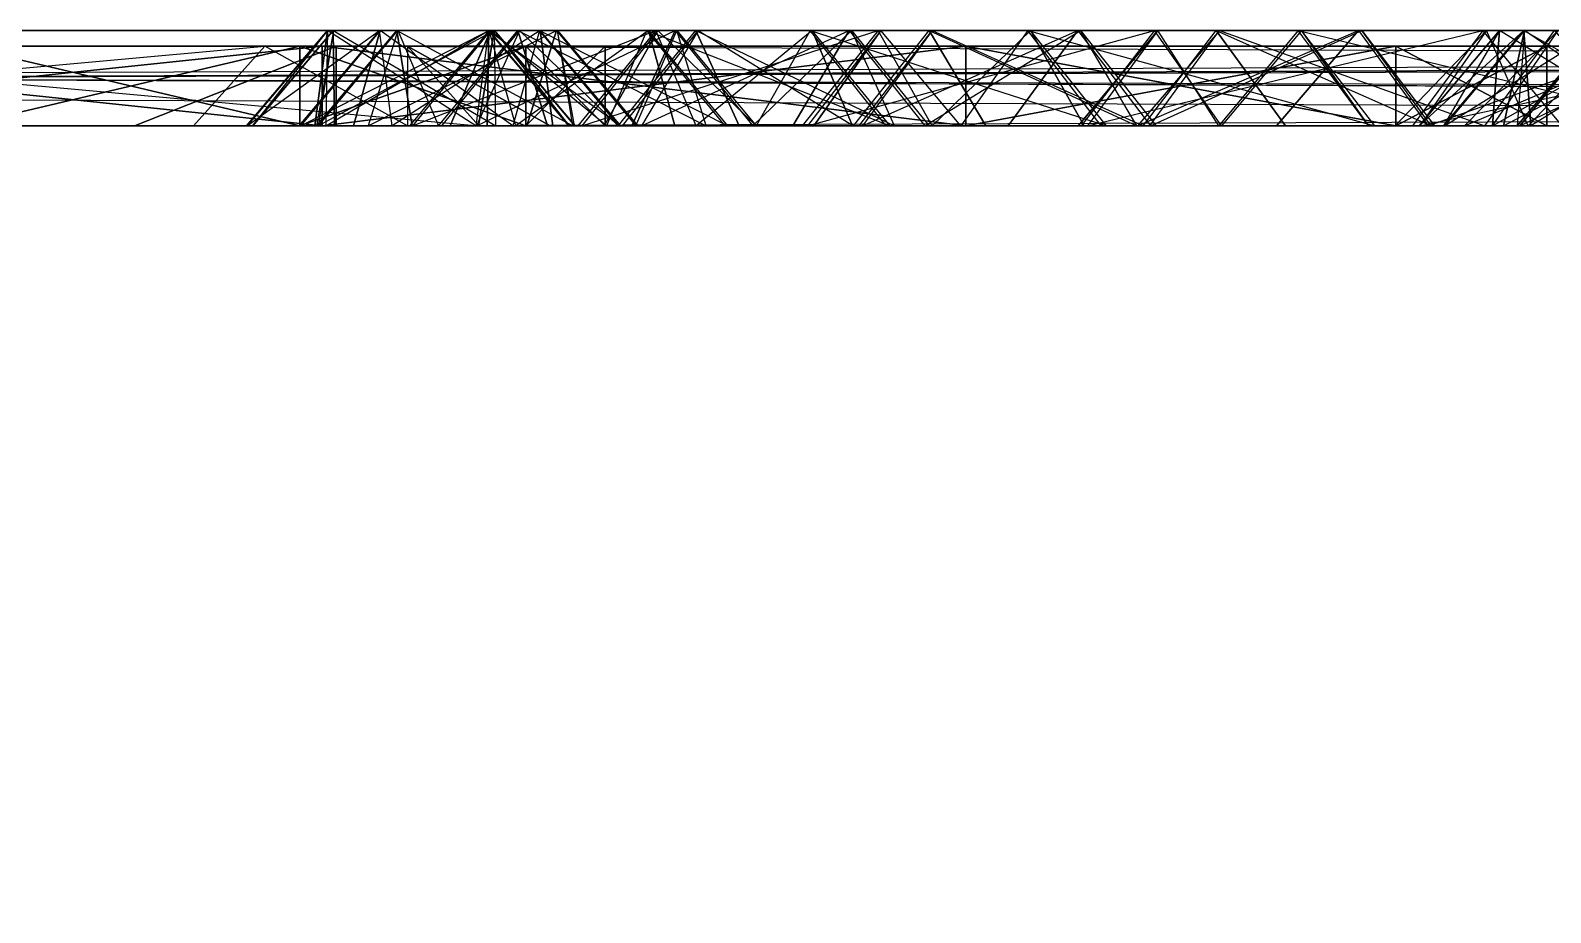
# Model space of a CAD drawing. Extents: x -14.5 to 19.3, y -2 to 15.6.
# Drawn here: x -2.965 to -2.008, y 0.005 to 0.56 of the extents above; entities that cross this region are included whole.
import ezdxf

# ---------------------------------------------------------------- set-up
doc = ezdxf.new("R2010")
doc.units = 0
doc.layers.add('UB3D', color=1, linetype='CONTINUOUS')

msp = doc.modelspace()

# ---------------------------------------------------------------- linework, layer by layer
at = {"layer": 'UB3D', "color": 2}
for points in [[(-12.573002, 0.56, 1.4732), (-12.573002, 0.5, 1.4224), (6.053666, 0.56, 1.4732)], [(-12.573002, 0.5, 1.4224), (6.053666, 0.56, 1.4732), (6.053666, 0.5, 1.4224)], [(-12.573002, 0.5, 1.6256), (-12.573002, 0.56, 1.5748), (6.053666, 0.5, 1.6256)], [(-12.573002, 0.56, 1.5748), (6.053666, 0.5, 1.6256), (6.053666, 0.56, 1.5748)], [(-12.573002, 0.56, 1.4732), (-12.573002, 0.56, 1.5748), (6.053666, 0.56, 1.4732)], [(-12.573002, 0.56, 1.5748), (6.053666, 0.56, 1.4732), (6.053666, 0.56, 1.5748)], [(-12.573002, 0.56, -13.7668), (-12.573002, 0.5, -13.8176), (6.053664, 0.56, -13.7668)], [(-12.573002, 0.5, -13.8176), (6.053664, 0.56, -13.7668), (6.053664, 0.5, -13.8176)], [(-12.573002, 0.5, -13.6144), (-12.573002, 0.56, -13.6652), (6.053664, 0.5, -13.6144)], [(-12.573002, 0.56, -13.6652), (6.053664, 0.5, -13.6144), (6.053664, 0.56, -13.6652)], [(-12.573002, 0.56, -13.7668), (-12.573002, 0.56, -13.6652), (6.053664, 0.56, -13.7668)], [(-12.573002, 0.56, -13.6652), (6.053664, 0.56, -13.7668), (6.053664, 0.56, -13.6652)], [(-10.879668, 0.56, -1.0668), (-10.879668, 0.5, -1.1176), (4.360332, 0.56, -1.0668)], [(-10.879668, 0.5, -1.1176), (4.360332, 0.56, -1.0668), (4.360332, 0.5, -1.1176)], [(-10.879668, 0.5, -0.9144), (-10.879668, 0.56, -0.9652), (4.360332, 0.5, -0.9144)], [(-10.879668, 0.56, -0.9652), (4.360332, 0.5, -0.9144), (4.360332, 0.56, -0.9652)], [(-10.879668, 0.56, -1.0668), (-10.879668, 0.56, -0.9652), (4.360332, 0.56, -1.0668)], [(-10.879668, 0.56, -0.9652), (4.360332, 0.56, -1.0668), (4.360332, 0.56, -0.9652)], [(-10.879668, 0.56, -11.2268), (-10.879668, 0.5, -11.2776), (4.360332, 0.56, -11.2268)], [(-10.879668, 0.5, -11.2776), (4.360332, 0.56, -11.2268), (4.360332, 0.5, -11.2776)], [(-10.879668, 0.5, -11.0744), (-10.879668, 0.56, -11.1252), (4.360332, 0.5, -11.0744)], [(-10.879668, 0.56, -11.1252), (4.360332, 0.5, -11.0744), (4.360332, 0.56, -11.1252)], [(-10.879668, 0.56, -11.2268), (-10.879668, 0.56, -11.1252), (4.360332, 0.56, -11.2268)], [(-10.879668, 0.56, -11.1252), (4.360332, 0.56, -11.2268), (4.360332, 0.56, -11.1252)], [(-10.456336, 0.56, -1.490133), (-10.456336, 0.5, -1.540933), (3.936998, 0.56, -1.490133)], [(-10.456336, 0.5, -1.540933), (3.936998, 0.56, -1.490133), (3.936998, 0.5, -1.540933)], [(-10.456336, 0.5, -1.337733), (-10.456336, 0.56, -1.388533), (3.936998, 0.5, -1.337733)], [(-10.456336, 0.56, -1.388533), (3.936998, 0.5, -1.337733), (3.936998, 0.56, -1.388533)], [(-10.456336, 0.56, -1.490133), (-10.456336, 0.56, -1.388533), (3.936998, 0.56, -1.490133)], [(-10.456336, 0.56, -1.388533), (3.936998, 0.56, -1.490133), (3.936998, 0.56, -1.388533)], [(-10.456336, 0.56, -10.803467), (-10.456336, 0.5, -10.854267), (3.936998, 0.56, -10.803467)], [(-10.456336, 0.5, -10.854267), (3.936998, 0.56, -10.803467), (3.936998, 0.5, -10.854267)], [(-10.456336, 0.5, -10.651067), (-10.456336, 0.56, -10.701867), (3.936998, 0.5, -10.651067)], [(-10.456336, 0.56, -10.701867), (3.936998, 0.5, -10.651067), (3.936998, 0.56, -10.701867)], [(-10.456336, 0.56, -10.803467), (-10.456336, 0.56, -10.701867), (3.936998, 0.56, -10.803467)], [(-10.456336, 0.56, -10.701867), (3.936998, 0.56, -10.803467), (3.936998, 0.56, -10.701867)], [(-2.77928, 0.5, 6.590639), (-2.829192, 0.5, 6.692677), (-2.778394, 0.56, 6.692234)], [(-2.829192, 0.5, 6.692677), (-2.778394, 0.56, 6.692234), (-2.825567, 0.5, 7.108135)], [(-2.786211, 0.5, 6.789092), (-2.77824, 0.56, 6.687806), (-2.828883, 0.5, 6.68382)], [(-2.77824, 0.56, 6.687806), (-2.828883, 0.5, 6.68382), (-2.745643, 0.56, 6.273612)], [(-2.828883, 0.5, 6.68382), (-2.745643, 0.56, 6.273612), (-2.796286, 0.5, 6.269626)], [(-2.778394, 0.56, 6.692234), (-2.825567, 0.5, 7.108135), (-2.774769, 0.56, 7.107692)], [(-2.825567, 0.5, 7.108135), (-2.774769, 0.56, 7.107692), (-2.773883, 0.5, 7.209287)], [(-2.784275, 0.5, 7.010987), (-2.825103, 0.5, 7.116987), (-2.774537, 0.56, 7.112118)], [(-2.825103, 0.5, 7.116987), (-2.774537, 0.56, 7.112118), (-2.785281, 0.5, 7.530549)], [(-2.745643, 0.56, 6.273612), (-2.796286, 0.5, 6.269626), (-2.737672, 0.5, 6.172326)], [(-2.761871, 0.5, 6.369419), (-2.745103, 0.56, 6.269213), (-2.795206, 0.5, 6.260829)], [(-2.745103, 0.56, 6.269213), (-2.795206, 0.5, 6.260829), (-2.676529, 0.56, 5.859436)], [(-2.795206, 0.5, 6.260829), (-2.676529, 0.56, 5.859436), (-2.726632, 0.5, 5.851052)], [(-2.786211, 0.5, 6.789092), (-2.684925, 0.5, 6.797062), (-2.77824, 0.56, 6.687806)], [(-2.774537, 0.56, 7.112118), (-2.785281, 0.5, 7.530549), (-2.734715, 0.56, 7.52568)], [(-2.785281, 0.5, 7.530549), (-2.734715, 0.56, 7.52568), (-2.724977, 0.5, 7.626811)], [(-2.683145, 0.5, 7.001249), (-2.784275, 0.5, 7.010987), (-2.673407, 0.56, 7.10238)], [(-2.784275, 0.5, 7.010987), (-2.673407, 0.56, 7.10238), (-2.774537, 0.56, 7.112118)], [(-2.752613, 0.5, 7.43017), (-2.784048, 0.5, 7.539325), (-2.734099, 0.56, 7.530068)], [(-2.784048, 0.5, 7.539325), (-2.734099, 0.56, 7.530068), (-2.708334, 0.5, 7.947843)], [(-2.677686, 0.5, 6.589753), (-2.77928, 0.5, 6.590639), (-2.6768, 0.56, 6.691348)], [(-2.77928, 0.5, 6.590639), (-2.6768, 0.56, 6.691348), (-2.778394, 0.56, 6.692234)], [(-2.6768, 0.56, 6.691348), (-2.778394, 0.56, 6.692234), (-2.673175, 0.56, 7.106806)], [(-2.778394, 0.56, 6.692234), (-2.673175, 0.56, 7.106806), (-2.774769, 0.56, 7.107692)], [(-2.684925, 0.5, 6.797062), (-2.77824, 0.56, 6.687806), (-2.676954, 0.56, 6.695776)], [(-2.77824, 0.56, 6.687806), (-2.676954, 0.56, 6.695776), (-2.745643, 0.56, 6.273612)], [(-2.673175, 0.56, 7.106806), (-2.774769, 0.56, 7.107692), (-2.672289, 0.5, 7.208401)], [(-2.774769, 0.56, 7.107692), (-2.672289, 0.5, 7.208401), (-2.773883, 0.5, 7.209287)], [(-2.673407, 0.56, 7.10238), (-2.774537, 0.56, 7.112118), (-2.633585, 0.56, 7.515942)], [(-2.774537, 0.56, 7.112118), (-2.633585, 0.56, 7.515942), (-2.734715, 0.56, 7.52568)], [(-2.761871, 0.5, 6.369419), (-2.661665, 0.5, 6.386187), (-2.745103, 0.56, 6.269213)], [(-2.652715, 0.5, 7.411656), (-2.752613, 0.5, 7.43017), (-2.634201, 0.56, 7.511554)], [(-2.752613, 0.5, 7.43017), (-2.634201, 0.56, 7.511554), (-2.734099, 0.56, 7.530068)], [(-2.676954, 0.56, 6.695776), (-2.745643, 0.56, 6.273612), (-2.644357, 0.56, 6.281582)], [(-2.745643, 0.56, 6.273612), (-2.644357, 0.56, 6.281582), (-2.737672, 0.5, 6.172326)], [(-2.661665, 0.5, 6.386187), (-2.745103, 0.56, 6.269213), (-2.644897, 0.56, 6.285981)], [(-2.745103, 0.56, 6.269213), (-2.644897, 0.56, 6.285981), (-2.676529, 0.56, 5.859436)], [(-2.644357, 0.56, 6.281582), (-2.737672, 0.5, 6.172326), (-2.636386, 0.5, 6.180296)], [(-2.633585, 0.56, 7.515942), (-2.734715, 0.56, 7.52568), (-2.623847, 0.5, 7.617073)], [(-2.734715, 0.56, 7.52568), (-2.623847, 0.5, 7.617073), (-2.724977, 0.5, 7.626811)], [(-2.734099, 0.56, 7.530068), (-2.708334, 0.5, 7.947843), (-2.658385, 0.56, 7.938586)], [(-2.634201, 0.56, 7.511554), (-2.734099, 0.56, 7.530068), (-2.558487, 0.56, 7.920072)], [(-2.734099, 0.56, 7.530068), (-2.558487, 0.56, 7.920072), (-2.658385, 0.56, 7.938586)], [(-2.676529, 0.56, 5.859436), (-2.726632, 0.5, 5.851052), (-2.659761, 0.5, 5.75923)], [(-2.701045, 0.5, 5.953464), (-2.675607, 0.56, 5.855101), (-2.724789, 0.5, 5.842382)], [(-2.675607, 0.56, 5.855101), (-2.724789, 0.5, 5.842382), (-2.571581, 0.56, 5.452861)], [(-2.724789, 0.5, 5.842382), (-2.571581, 0.56, 5.452861), (-2.620763, 0.5, 5.440142)], [(-2.708334, 0.5, 7.947843), (-2.658385, 0.56, 7.938586), (-2.639871, 0.5, 8.038484)], [(-2.684539, 0.5, 7.845), (-2.70634, 0.5, 7.95648), (-2.657388, 0.56, 7.942904)], [(-2.70634, 0.5, 7.95648), (-2.657388, 0.56, 7.942904), (-2.595309, 0.5, 8.356844)], [(-2.701045, 0.5, 5.953464), (-2.602683, 0.5, 5.978902), (-2.675607, 0.56, 5.855101)], [(-2.684925, 0.5, 6.797062), (-2.626311, 0.5, 6.699762), (-2.676954, 0.56, 6.695776)], [(-2.586635, 0.5, 7.81785), (-2.684539, 0.5, 7.845), (-2.559484, 0.56, 7.915754)], [(-2.684539, 0.5, 7.845), (-2.559484, 0.56, 7.915754), (-2.657388, 0.56, 7.942904)], [(-2.683145, 0.5, 7.001249), (-2.673407, 0.56, 7.10238), (-2.622841, 0.5, 7.097511)], [(-2.677686, 0.5, 6.589753), (-2.6768, 0.56, 6.691348), (-2.626002, 0.5, 6.690905)], [(-2.626311, 0.5, 6.699762), (-2.676954, 0.56, 6.695776), (-2.593714, 0.5, 6.285568)], [(-2.676954, 0.56, 6.695776), (-2.593714, 0.5, 6.285568), (-2.644357, 0.56, 6.281582)], [(-2.6768, 0.56, 6.691348), (-2.626002, 0.5, 6.690905), (-2.673175, 0.56, 7.106806)], [(-2.644897, 0.56, 6.285981), (-2.676529, 0.56, 5.859436), (-2.576323, 0.56, 5.876204)], [(-2.676529, 0.56, 5.859436), (-2.576323, 0.56, 5.876204), (-2.659761, 0.5, 5.75923)], [(-2.602683, 0.5, 5.978902), (-2.675607, 0.56, 5.855101), (-2.577245, 0.56, 5.880539)], [(-2.675607, 0.56, 5.855101), (-2.577245, 0.56, 5.880539), (-2.571581, 0.56, 5.452861)], [(-2.673407, 0.56, 7.10238), (-2.622841, 0.5, 7.097511), (-2.633585, 0.56, 7.515942)], [(-2.626002, 0.5, 6.690905), (-2.673175, 0.56, 7.106806), (-2.622377, 0.5, 7.106363)], [(-2.673175, 0.56, 7.106806), (-2.622377, 0.5, 7.106363), (-2.672289, 0.5, 7.208401)], [(-2.661665, 0.5, 6.386187), (-2.594794, 0.5, 6.294365), (-2.644897, 0.56, 6.285981)], [(-2.576323, 0.56, 5.876204), (-2.659761, 0.5, 5.75923), (-2.559555, 0.5, 5.775998)], [(-2.558487, 0.56, 7.920072), (-2.658385, 0.56, 7.938586), (-2.539973, 0.5, 8.01997)], [(-2.658385, 0.56, 7.938586), (-2.539973, 0.5, 8.01997), (-2.639871, 0.5, 8.038484)], [(-2.657388, 0.56, 7.942904), (-2.595309, 0.5, 8.356844), (-2.546357, 0.56, 8.343268)], [(-2.559484, 0.56, 7.915754), (-2.657388, 0.56, 7.942904), (-2.448453, 0.56, 8.316118)], [(-2.657388, 0.56, 7.942904), (-2.448453, 0.56, 8.316118), (-2.546357, 0.56, 8.343268)], [(-2.652715, 0.5, 7.411656), (-2.634201, 0.56, 7.511554), (-2.584252, 0.5, 7.502297)], [(-2.594794, 0.5, 6.294365), (-2.644897, 0.56, 6.285981), (-2.52622, 0.5, 5.884588)], [(-2.644897, 0.56, 6.285981), (-2.52622, 0.5, 5.884588), (-2.576323, 0.56, 5.876204)], [(-2.593714, 0.5, 6.285568), (-2.644357, 0.56, 6.281582), (-2.636386, 0.5, 6.180296)], [(-2.634201, 0.56, 7.511554), (-2.584252, 0.5, 7.502297), (-2.558487, 0.56, 7.920072)], [(-2.622841, 0.5, 7.097511), (-2.633585, 0.56, 7.515942), (-2.583019, 0.5, 7.511073)], [(-2.633585, 0.56, 7.515942), (-2.583019, 0.5, 7.511073), (-2.623847, 0.5, 7.617073)], [(-2.571581, 0.56, 5.452861), (-2.620763, 0.5, 5.440142), (-2.546143, 0.5, 5.354498)], [(-2.6042, 0.5, 5.544395), (-2.570286, 0.56, 5.448623), (-2.618172, 0.5, 5.431666)], [(-2.570286, 0.56, 5.448623), (-2.618172, 0.5, 5.431666), (-2.431598, 0.56, 5.056979)], [(-2.618172, 0.5, 5.431666), (-2.431598, 0.56, 5.056979), (-2.479484, 0.5, 5.040022)], [(-2.6042, 0.5, 5.544395), (-2.508428, 0.5, 5.578309), (-2.570286, 0.56, 5.448623)], [(-2.602683, 0.5, 5.978902), (-2.528063, 0.5, 5.893258), (-2.577245, 0.56, 5.880539)], [(-2.595309, 0.5, 8.356844), (-2.546357, 0.56, 8.343268), (-2.519206, 0.5, 8.441172)], [(-2.580567, 0.5, 8.252318), (-2.59257, 0.5, 8.365273), (-2.544987, 0.56, 8.347483)], [(-2.59257, 0.5, 8.365273), (-2.544987, 0.56, 8.347483), (-2.447068, 0.5, 8.754436)], [(-2.586635, 0.5, 7.81785), (-2.559484, 0.56, 7.915754), (-2.510532, 0.5, 7.902178)], [(-2.584252, 0.5, 7.502297), (-2.558487, 0.56, 7.920072), (-2.508538, 0.5, 7.910815)], [(-2.485403, 0.5, 8.216738), (-2.580567, 0.5, 8.252318), (-2.449823, 0.56, 8.311903)], [(-2.580567, 0.5, 8.252318), (-2.449823, 0.56, 8.311903), (-2.544987, 0.56, 8.347483)], [(-2.528063, 0.5, 5.893258), (-2.577245, 0.56, 5.880539), (-2.424037, 0.5, 5.491018)], [(-2.577245, 0.56, 5.880539), (-2.424037, 0.5, 5.491018), (-2.473219, 0.56, 5.478299)], [(-2.577245, 0.56, 5.880539), (-2.571581, 0.56, 5.452861), (-2.473219, 0.56, 5.478299)], [(-2.52622, 0.5, 5.884588), (-2.576323, 0.56, 5.876204), (-2.559555, 0.5, 5.775998)], [(-2.571581, 0.56, 5.452861), (-2.473219, 0.56, 5.478299), (-2.546143, 0.5, 5.354498)], [(-2.508428, 0.5, 5.578309), (-2.570286, 0.56, 5.448623), (-2.474514, 0.56, 5.482537)], [(-2.570286, 0.56, 5.448623), (-2.474514, 0.56, 5.482537), (-2.431598, 0.56, 5.056979)], [(-2.559484, 0.56, 7.915754), (-2.510532, 0.5, 7.902178), (-2.448453, 0.56, 8.316118)], [(-2.558487, 0.56, 7.920072), (-2.508538, 0.5, 7.910815), (-2.539973, 0.5, 8.01997)], [(-2.448453, 0.56, 8.316118), (-2.546357, 0.56, 8.343268), (-2.421302, 0.5, 8.414022)], [(-2.546357, 0.56, 8.343268), (-2.421302, 0.5, 8.414022), (-2.519206, 0.5, 8.441172)], [(-2.473219, 0.56, 5.478299), (-2.546143, 0.5, 5.354498), (-2.447781, 0.5, 5.379936)], [(-2.544987, 0.56, 8.347483), (-2.447068, 0.5, 8.754436), (-2.399485, 0.56, 8.736646)], [(-2.449823, 0.56, 8.311903), (-2.544987, 0.56, 8.347483), (-2.304321, 0.56, 8.701066)], [(-2.544987, 0.56, 8.347483), (-2.304321, 0.56, 8.701066), (-2.399485, 0.56, 8.736646)], [(-2.510532, 0.5, 7.902178), (-2.448453, 0.56, 8.316118), (-2.399501, 0.5, 8.302542)], [(-2.508428, 0.5, 5.578309), (-2.426628, 0.5, 5.499494), (-2.474514, 0.56, 5.482537)], [(-2.485403, 0.5, 8.216738), (-2.449823, 0.56, 8.311903), (-2.40224, 0.5, 8.294113)], [(-2.431598, 0.56, 5.056979), (-2.479484, 0.5, 5.040022), (-2.397684, 0.5, 4.961207)], [(-2.472069, 0.5, 5.145321), (-2.429937, 0.56, 5.05287), (-2.476163, 0.5, 5.031804)], [(-2.429937, 0.56, 5.05287), (-2.476163, 0.5, 5.031804), (-2.257642, 0.56, 4.674804)], [(-2.476163, 0.5, 5.031804), (-2.257642, 0.56, 4.674804), (-2.303868, 0.5, 4.653738)], [(-2.426628, 0.5, 5.499494), (-2.474514, 0.56, 5.482537), (-2.28794, 0.5, 5.10785)], [(-2.474514, 0.56, 5.482537), (-2.28794, 0.5, 5.10785), (-2.335826, 0.56, 5.090893)], [(-2.474514, 0.56, 5.482537), (-2.431598, 0.56, 5.056979), (-2.335826, 0.56, 5.090893)], [(-2.424037, 0.5, 5.491018), (-2.473219, 0.56, 5.478299), (-2.447781, 0.5, 5.379936)], [(-2.472069, 0.5, 5.145321), (-2.379619, 0.5, 5.187453), (-2.429937, 0.56, 5.05287)], [(-2.449823, 0.56, 8.311903), (-2.40224, 0.5, 8.294113), (-2.304321, 0.56, 8.701066)], [(-2.448453, 0.56, 8.316118), (-2.399501, 0.5, 8.302542), (-2.421302, 0.5, 8.414022)], [(-2.447068, 0.5, 8.754436), (-2.399485, 0.56, 8.736646), (-2.363905, 0.5, 8.831811)], [(-2.441493, 0.5, 8.649023), (-2.443605, 0.5, 8.762595), (-2.397754, 0.56, 8.740725)], [(-2.443605, 0.5, 8.762595), (-2.397754, 0.56, 8.740725), (-2.264739, 0.5, 9.137596)], [(-2.349791, 0.5, 8.605285), (-2.441493, 0.5, 8.649023), (-2.306052, 0.56, 8.696987)], [(-2.441493, 0.5, 8.649023), (-2.306052, 0.56, 8.696987), (-2.397754, 0.56, 8.740725)], [(-2.431598, 0.56, 5.056979), (-2.335826, 0.56, 5.090893), (-2.397684, 0.5, 4.961207)], [(-2.379619, 0.5, 5.187453), (-2.429937, 0.56, 5.05287), (-2.337487, 0.56, 5.095002)], [(-2.429937, 0.56, 5.05287), (-2.337487, 0.56, 5.095002), (-2.257642, 0.56, 4.674804)], [(-2.40224, 0.5, 8.294113), (-2.304321, 0.56, 8.701066), (-2.256738, 0.5, 8.683276)], [(-2.304321, 0.56, 8.701066), (-2.399485, 0.56, 8.736646), (-2.268741, 0.5, 8.796231)], [(-2.399485, 0.56, 8.736646), (-2.268741, 0.5, 8.796231), (-2.363905, 0.5, 8.831811)], [(-2.397754, 0.56, 8.740725), (-2.264739, 0.5, 9.137596), (-2.218888, 0.56, 9.115726)], [(-2.306052, 0.56, 8.696987), (-2.397754, 0.56, 8.740725), (-2.127186, 0.56, 9.071988)], [(-2.397754, 0.56, 8.740725), (-2.127186, 0.56, 9.071988), (-2.218888, 0.56, 9.115726)], [(-2.335826, 0.56, 5.090893), (-2.397684, 0.5, 4.961207), (-2.301912, 0.5, 4.995121)], [(-2.379619, 0.5, 5.187453), (-2.291261, 0.5, 5.116068), (-2.337487, 0.56, 5.095002)], [(-2.349791, 0.5, 8.605285), (-2.306052, 0.56, 8.696987), (-2.260201, 0.5, 8.675117)], [(-2.291261, 0.5, 5.116068), (-2.337487, 0.56, 5.095002), (-2.118966, 0.5, 4.738002)], [(-2.337487, 0.56, 5.095002), (-2.118966, 0.5, 4.738002), (-2.165192, 0.56, 4.716936)], [(-2.337487, 0.56, 5.095002), (-2.257642, 0.56, 4.674804), (-2.165192, 0.56, 4.716936)], [(-2.28794, 0.5, 5.10785), (-2.335826, 0.56, 5.090893), (-2.301912, 0.5, 4.995121)], [(-2.306052, 0.56, 8.696987), (-2.260201, 0.5, 8.675117), (-2.127186, 0.56, 9.071988)], [(-2.30566, 0.5, 4.759282), (-2.25563, 0.56, 4.670855), (-2.299844, 0.5, 4.64584)], [(-2.30566, 0.5, 4.759282), (-2.217234, 0.5, 4.809312), (-2.25563, 0.56, 4.670855)], [(-2.304321, 0.56, 8.701066), (-2.256738, 0.5, 8.683276), (-2.268741, 0.5, 8.796231)], [(-2.257642, 0.56, 4.674804), (-2.303868, 0.5, 4.653738), (-2.21551, 0.5, 4.582353)], [(-2.25563, 0.56, 4.670855), (-2.299844, 0.5, 4.64584), (-2.051041, 0.56, 4.309245)], [(-2.299844, 0.5, 4.64584), (-2.051041, 0.56, 4.309245), (-2.095255, 0.5, 4.28423)], [(-2.268372, 0.5, 9.032098), (-2.260578, 0.5, 9.145422), (-2.216807, 0.56, 9.119639)], [(-2.180832, 0.5, 8.980534), (-2.268372, 0.5, 9.032098), (-2.129267, 0.56, 9.068075)], [(-2.268372, 0.5, 9.032098), (-2.129267, 0.56, 9.068075), (-2.216807, 0.56, 9.119639)], [(-2.264739, 0.5, 9.137596), (-2.218888, 0.56, 9.115726), (-2.175149, 0.5, 9.207428)], [(-2.260578, 0.5, 9.145422), (-2.216807, 0.56, 9.119639), (-2.049708, 0.5, 9.503407)], [(-2.260201, 0.5, 8.675117), (-2.127186, 0.56, 9.071988), (-2.081335, 0.5, 9.050118)], [(-2.257642, 0.56, 4.674804), (-2.165192, 0.56, 4.716936), (-2.21551, 0.5, 4.582353)], [(-2.217234, 0.5, 4.809312), (-2.25563, 0.56, 4.670855), (-2.167204, 0.56, 4.720885)], [(-2.25563, 0.56, 4.670855), (-2.167204, 0.56, 4.720885), (-2.051041, 0.56, 4.309245)], [(-2.127186, 0.56, 9.071988), (-2.218888, 0.56, 9.115726), (-2.083447, 0.5, 9.16369)], [(-2.218888, 0.56, 9.115726), (-2.083447, 0.5, 9.16369), (-2.175149, 0.5, 9.207428)], [(-2.217234, 0.5, 4.809312), (-2.12299, 0.5, 4.7459), (-2.167204, 0.56, 4.720885)], [(-2.216807, 0.56, 9.119639), (-2.049708, 0.5, 9.503407), (-2.005937, 0.56, 9.477624)], [(-2.129267, 0.56, 9.068075), (-2.216807, 0.56, 9.119639), (-1.918397, 0.56, 9.42606)], [(-2.216807, 0.56, 9.119639), (-1.918397, 0.56, 9.42606), (-2.005937, 0.56, 9.477624)], [(-2.165192, 0.56, 4.716936), (-2.21551, 0.5, 4.582353), (-2.12306, 0.5, 4.624485)], [(-2.180832, 0.5, 8.980534), (-2.129267, 0.56, 9.068075), (-2.085496, 0.5, 9.042292)], [(-2.12299, 0.5, 4.7459), (-2.167204, 0.56, 4.720885), (-1.918401, 0.5, 4.38429)], [(-2.167204, 0.56, 4.720885), (-1.918401, 0.5, 4.38429), (-1.962615, 0.56, 4.359275)], [(-2.167204, 0.56, 4.720885), (-2.051041, 0.56, 4.309245), (-1.962615, 0.56, 4.359275)], [(-2.118966, 0.5, 4.738002), (-2.165192, 0.56, 4.716936), (-2.12306, 0.5, 4.624485)], [(-2.129267, 0.56, 9.068075), (-2.085496, 0.5, 9.042292), (-1.918397, 0.56, 9.42606)], [(-2.127186, 0.56, 9.071988), (-2.081335, 0.5, 9.050118), (-2.083447, 0.5, 9.16369)], [(-2.106239, 0.5, 4.389217), (-2.048693, 0.56, 4.305487), (-2.090558, 0.5, 4.276714)], [(-2.106239, 0.5, 4.389217), (-2.022509, 0.5, 4.446763), (-2.048693, 0.56, 4.305487)], [(-2.051041, 0.56, 4.309245), (-2.095255, 0.5, 4.28423), (-2.001011, 0.5, 4.220818)], [(-2.044848, 0.5, 6.957286), (-2.040417, 0.56, 6.855784), (-2.091168, 0.5, 6.853568)], [(-2.040417, 0.56, 6.855784), (-2.091168, 0.5, 6.853568), (-2.025113, 0.56, 6.505273)], [(-2.091168, 0.5, 6.853568), (-2.025113, 0.56, 6.505273), (-2.075864, 0.5, 6.503057)], [(-2.044848, 0.5, 6.758712), (-2.091168, 0.5, 6.86243), (-2.040417, 0.56, 6.860214)], [(-2.091168, 0.5, 6.86243), (-2.040417, 0.56, 6.860214), (-2.075864, 0.5, 7.212942)], [(-2.048693, 0.56, 4.305487), (-2.090558, 0.5, 4.276714), (-1.813365, 0.56, 3.963083)], [(-2.090558, 0.5, 4.276714), (-1.813365, 0.56, 3.963083), (-1.85523, 0.5, 3.93431)], [(-2.085496, 0.5, 9.042292), (-1.918397, 0.56, 9.42606), (-1.874626, 0.5, 9.400277)], [(-2.025113, 0.56, 6.505273), (-2.075864, 0.5, 6.503057), (-2.020682, 0.5, 6.403771)], [(-2.040417, 0.56, 6.860214), (-2.075864, 0.5, 7.212942), (-2.025113, 0.56, 7.210726)], [(-2.075864, 0.5, 7.212942), (-2.025113, 0.56, 7.210726), (-2.020682, 0.5, 7.312228)], [(-2.037988, 0.5, 6.601588), (-2.024727, 0.56, 6.500858), (-2.075092, 0.5, 6.494227)], [(-2.024727, 0.56, 6.500858), (-2.075092, 0.5, 6.494227), (-1.978932, 0.56, 6.153015)], [(-2.075092, 0.5, 6.494227), (-1.978932, 0.56, 6.153015), (-2.029297, 0.5, 6.146384)], [(-2.037988, 0.5, 7.114411), (-2.075092, 0.5, 7.221772), (-2.024727, 0.56, 7.215141)], [(-2.075092, 0.5, 7.221772), (-2.024727, 0.56, 7.215141), (-2.029297, 0.5, 7.569615)], [(-2.062523, 0.5, 9.398627), (-2.044881, 0.5, 9.510841), (-2.003524, 0.56, 9.481341)], [(-1.979809, 0.5, 9.339629), (-2.062523, 0.5, 9.398627), (-1.92081, 0.56, 9.422343)], [(-2.062523, 0.5, 9.398627), (-1.92081, 0.56, 9.422343), (-2.003524, 0.56, 9.481341)], [(-2.051041, 0.56, 4.309245), (-1.962615, 0.56, 4.359275), (-2.001011, 0.5, 4.220818)], [(-2.049708, 0.5, 9.503407), (-2.005937, 0.56, 9.477624), (-1.954372, 0.5, 9.565165)], [(-2.022509, 0.5, 4.446763), (-2.048693, 0.56, 4.305487), (-1.964963, 0.56, 4.363033)], [(-2.048693, 0.56, 4.305487), (-1.964963, 0.56, 4.363033), (-1.813365, 0.56, 3.963083)], [(-2.044881, 0.5, 9.510841), (-2.003524, 0.56, 9.481341), (-1.803614, 0.5, 9.849086)], [(-2.044848, 0.5, 6.957286), (-1.943346, 0.5, 6.961716), (-2.040417, 0.56, 6.855784)], [(-1.943346, 0.5, 6.754282), (-2.044848, 0.5, 6.758712), (-1.938915, 0.56, 6.855784)], [(-2.044848, 0.5, 6.758712), (-1.938915, 0.56, 6.855784), (-2.040417, 0.56, 6.860214)], [(-1.943346, 0.5, 6.961716), (-2.040417, 0.56, 6.855784), (-1.938915, 0.56, 6.860214)], [(-2.040417, 0.56, 6.855784), (-1.938915, 0.56, 6.860214), (-2.025113, 0.56, 6.505273)], [(-1.938915, 0.56, 6.855784), (-2.040417, 0.56, 6.860214), (-1.923611, 0.56, 7.206296)], [(-2.040417, 0.56, 6.860214), (-1.923611, 0.56, 7.206296), (-2.025113, 0.56, 7.210726)], [(-2.037988, 0.5, 6.601588), (-1.937258, 0.5, 6.614848), (-2.024727, 0.56, 6.500858)], [(-1.937258, 0.5, 7.101151), (-2.037988, 0.5, 7.114411), (-1.923997, 0.56, 7.201881)], [(-2.037988, 0.5, 7.114411), (-1.923997, 0.56, 7.201881), (-2.024727, 0.56, 7.215141)], [(-1.978932, 0.56, 6.153015), (-2.029297, 0.5, 6.146384), (-1.965671, 0.5, 6.052285)], [(-2.024727, 0.56, 7.215141), (-2.029297, 0.5, 7.569615), (-1.978932, 0.56, 7.562984)], [(-2.029297, 0.5, 7.569615), (-1.978932, 0.56, 7.562984), (-1.965671, 0.5, 7.663714)], [(-2.000151, 0.5, 6.247842), (-1.978162, 0.56, 6.148651), (-2.027758, 0.5, 6.137656)], [(-1.978162, 0.56, 6.148651), (-2.027758, 0.5, 6.137656), (-1.902226, 0.56, 5.806122)], [(-2.027758, 0.5, 6.137656), (-1.902226, 0.56, 5.806122), (-1.951822, 0.5, 5.795127)], [(-2.000151, 0.5, 7.468157), (-2.027758, 0.5, 7.578343), (-1.978162, 0.56, 7.567348)], [(-2.027758, 0.5, 7.578343), (-1.978162, 0.56, 7.567348), (-1.951822, 0.5, 7.920872)], [(-1.938915, 0.56, 6.860214), (-2.025113, 0.56, 6.505273), (-1.923611, 0.56, 6.509703)], [(-2.025113, 0.56, 6.505273), (-1.923611, 0.56, 6.509703), (-2.020682, 0.5, 6.403771)], [(-1.923611, 0.56, 7.206296), (-2.025113, 0.56, 7.210726), (-1.91918, 0.5, 7.307798)], [(-2.025113, 0.56, 7.210726), (-1.91918, 0.5, 7.307798), (-2.020682, 0.5, 7.312228)], [(-1.937258, 0.5, 6.614848), (-2.024727, 0.56, 6.500858), (-1.923997, 0.56, 6.514118)], [(-2.024727, 0.56, 6.500858), (-1.923997, 0.56, 6.514118), (-1.978932, 0.56, 6.153015)], [(-1.923997, 0.56, 7.201881), (-2.024727, 0.56, 7.215141), (-1.878202, 0.56, 7.549724)], [(-2.024727, 0.56, 7.215141), (-1.878202, 0.56, 7.549724), (-1.978932, 0.56, 7.562984)], [(-2.022509, 0.5, 4.446763), (-1.923098, 0.5, 4.391806), (-1.964963, 0.56, 4.363033)], [(-1.923611, 0.56, 6.509703), (-2.020682, 0.5, 6.403771), (-1.91918, 0.5, 6.408201)]]:
    msp.add_3dface(points, dxfattribs=at)
at = {"layer": 'UB3D', "color": 253}
for points in [[(-11.938001, 0.55, 7.3025), (-11.938001, 0.5, 7.239), (1.397, 0.55, 7.3025)], [(-11.938001, 0.5, 7.239), (1.397, 0.55, 7.3025), (1.397, 0.5, 7.239)], [(-11.938001, 0.5, 7.493), (-11.938001, 0.55, 7.4295), (1.397, 0.5, 7.493)], [(-11.938001, 0.55, 7.4295), (1.397, 0.5, 7.493), (1.397, 0.55, 7.4295)], [(-11.938001, 0.55, 7.3025), (-11.938001, 0.55, 7.4295), (1.397, 0.55, 7.3025)], [(-11.938001, 0.55, 7.4295), (1.397, 0.55, 7.3025), (1.397, 0.55, 7.4295)], [(-4.225095, 0.55, -5.303695), (-2.294241, 0.55, -5.303695), (-4.298105, 0.55, -5.402138)], [(-2.294241, 0.55, -5.303695), (-4.298105, 0.55, -5.402138), (-2.221231, 0.55, -5.402138)], [(-4.298105, 0.55, -5.402138), (-2.221231, 0.55, -5.402138), (-3.259668, 0.55, -5.439791)], [(-2.221231, 0.55, -6.789862), (-3.259668, 0.55, -6.752209), (-4.298105, 0.55, -6.789862)], [(-4.225095, 0.55, -6.888305), (-2.221231, 0.55, -6.789862), (-4.298105, 0.55, -6.789862)], [(-4.142786, 0.55, -5.212882), (-2.37655, 0.55, -5.212882), (-4.225095, 0.55, -5.303695)], [(-2.37655, 0.55, -5.212882), (-4.225095, 0.55, -5.303695), (-2.294241, 0.55, -5.303695)], [(-4.142786, 0.55, -6.979118), (-2.294241, 0.55, -6.888305), (-4.225095, 0.55, -6.888305)], [(-2.294241, 0.55, -6.888305), (-4.225095, 0.55, -6.888305), (-2.221231, 0.55, -6.789862)], [(-4.051973, 0.55, -5.130573), (-2.467363, 0.55, -5.130573), (-4.142786, 0.55, -5.212882)], [(-2.467363, 0.55, -5.130573), (-4.142786, 0.55, -5.212882), (-2.37655, 0.55, -5.212882)], [(-4.051973, 0.55, -7.061427), (-2.37655, 0.55, -6.979118), (-4.142786, 0.55, -6.979118)], [(-2.37655, 0.55, -6.979118), (-4.142786, 0.55, -6.979118), (-2.294241, 0.55, -6.888305)], [(-3.95353, 0.55, -5.057563), (-2.565806, 0.55, -5.057563), (-4.051973, 0.55, -5.130573)], [(-2.565806, 0.55, -5.057563), (-4.051973, 0.55, -5.130573), (-2.467363, 0.55, -5.130573)], [(-3.95353, 0.55, -7.134437), (-2.467363, 0.55, -7.061427), (-4.051973, 0.55, -7.061427)], [(-2.467363, 0.55, -7.061427), (-4.051973, 0.55, -7.061427), (-2.37655, 0.55, -6.979118)], [(-3.848404, 0.55, -4.994553), (-2.670932, 0.55, -4.994553), (-3.95353, 0.55, -5.057563)], [(-2.670932, 0.55, -4.994553), (-3.95353, 0.55, -5.057563), (-2.565806, 0.55, -5.057563)], [(-3.848404, 0.55, -7.197447), (-2.565806, 0.55, -7.134437), (-3.95353, 0.55, -7.134437)], [(-2.565806, 0.55, -7.134437), (-3.95353, 0.55, -7.134437), (-2.467363, 0.55, -7.061427)], [(-3.737608, 0.55, -4.94215), (-2.781728, 0.55, -4.94215), (-3.848404, 0.55, -4.994553)], [(-2.781728, 0.55, -4.94215), (-3.848404, 0.55, -4.994553), (-2.670932, 0.55, -4.994553)], [(-3.737608, 0.55, -7.24985), (-2.670932, 0.55, -7.197447), (-3.848404, 0.55, -7.197447)], [(-2.670932, 0.55, -7.197447), (-3.848404, 0.55, -7.197447), (-2.565806, 0.55, -7.134437)], [(-3.62221, 0.55, -4.90086), (-2.897126, 0.55, -4.90086), (-3.737608, 0.55, -4.94215)], [(-2.897126, 0.55, -4.90086), (-3.737608, 0.55, -4.94215), (-2.781728, 0.55, -4.94215)], [(-3.62221, 0.55, -7.29114), (-2.781728, 0.55, -7.24985), (-3.737608, 0.55, -7.24985)], [(-2.781728, 0.55, -7.24985), (-3.737608, 0.55, -7.24985), (-2.670932, 0.55, -7.197447)], [(-3.016016, 0.55, -4.87108), (-3.62221, 0.55, -4.90086), (-2.897126, 0.55, -4.90086)], [(-3.50332, 0.55, -7.32092), (-2.897126, 0.55, -7.29114), (-3.62221, 0.55, -7.29114)], [(-2.897126, 0.55, -7.29114), (-3.62221, 0.55, -7.29114), (-2.781728, 0.55, -7.24985)], [(-3.016016, 0.55, -7.32092), (-3.50332, 0.55, -7.32092), (-2.897126, 0.55, -7.29114)], [(-3.325735, 0.55, -6.140901), (-3.370636, 0.5, -6.185802), (-2.817735, 0.55, -6.648901)], [(-3.370636, 0.5, -6.185802), (-2.817735, 0.55, -6.648901), (-2.862636, 0.5, -6.693802)], [(-3.325735, 0.55, -6.140901), (-3.235933, 0.55, -6.051099), (-2.817735, 0.55, -6.648901)], [(-2.781727, 0.5, -4.94215), (-3.259668, 0.5, -4.847082), (-2.781727, 0.55, -4.94215)], [(-3.259668, 0.5, -4.847082), (-2.781727, 0.55, -4.94215), (-3.259668, 0.55, -4.847082)], [(-2.781727, 0.55, -4.94215), (-3.259668, 0.55, -4.847082), (-2.781727, 0.5, -4.94215)], [(-3.259668, 0.55, -4.847082), (-2.781727, 0.5, -4.94215), (-3.259668, 0.5, -4.847082)], [(-3.259668, 0.5, -7.344918), (-2.781727, 0.5, -7.249849), (-3.259668, 0.55, -7.344918)], [(-2.781727, 0.5, -7.249849), (-3.259668, 0.55, -7.344918), (-2.781727, 0.55, -7.249849)], [(-3.259668, 0.55, -7.344918), (-2.781727, 0.55, -7.249849), (-3.259668, 0.5, -7.344918)], [(-2.781727, 0.55, -7.249849), (-3.259668, 0.5, -7.344918), (-2.781727, 0.5, -7.249849)], [(-2.221231, 0.55, -5.402138), (-3.259668, 0.55, -5.439791), (-3.195348, 0.55, -5.442951)], [(-3.195348, 0.55, -6.749049), (-2.221231, 0.55, -6.789862), (-3.259668, 0.55, -6.752209)], [(-3.191032, 0.5, -6.006198), (-3.235933, 0.55, -6.051099), (-2.683032, 0.5, -6.514198)], [(-3.235933, 0.55, -6.051099), (-2.683032, 0.5, -6.514198), (-2.727933, 0.55, -6.559099)], [(-3.235933, 0.55, -6.051099), (-2.817735, 0.55, -6.648901), (-2.727933, 0.55, -6.559099)], [(-3.131648, 0.55, -6.7396), (-2.158221, 0.55, -6.684736), (-3.195348, 0.55, -6.749049)], [(-2.158221, 0.55, -6.684736), (-3.195348, 0.55, -6.749049), (-2.221231, 0.55, -6.789862)], [(-2.221231, 0.55, -5.402138), (-3.195348, 0.55, -5.442951), (-3.131648, 0.55, -5.4524)], [(-3.069181, 0.55, -6.723953), (-3.131648, 0.55, -6.7396), (-2.158221, 0.55, -6.684736)], [(-2.221231, 0.55, -5.402138), (-3.131648, 0.55, -5.4524), (-3.069181, 0.55, -5.468047)], [(-2.221231, 0.55, -5.402138), (-3.069181, 0.55, -5.468047), (-3.008548, 0.55, -5.489742)], [(-3.069181, 0.55, -6.723953), (-2.158221, 0.55, -6.684736), (-3.008548, 0.55, -6.702258)], [(-2.221231, 0.55, -5.402138), (-3.008548, 0.55, -5.489742), (-2.158221, 0.55, -5.507264)], [(-2.158221, 0.55, -5.507264), (-3.008548, 0.55, -5.489742), (-2.950333, 0.55, -5.517275)], [(-2.950333, 0.55, -6.674725), (-3.008548, 0.55, -6.702258), (-2.158221, 0.55, -6.684736)], [(-2.795658, 0.5, -5.63199), (-3.008547, 0.5, -5.489741), (-2.795658, 0.55, -5.63199)], [(-3.008547, 0.5, -5.489741), (-2.795658, 0.55, -5.63199), (-3.008547, 0.55, -5.489741)], [(-2.795658, 0.55, -5.63199), (-3.008547, 0.55, -5.489741), (-2.795658, 0.5, -5.63199)], [(-3.008547, 0.55, -5.489741), (-2.795658, 0.5, -5.63199), (-3.008547, 0.5, -5.489741)], [(-3.008547, 0.5, -6.702258), (-2.795658, 0.5, -6.560009), (-3.008547, 0.55, -6.702258)], [(-2.795658, 0.5, -6.560009), (-3.008547, 0.55, -6.702258), (-2.795658, 0.55, -6.560009)], [(-3.008547, 0.55, -6.702258), (-2.795658, 0.55, -6.560009), (-3.008547, 0.5, -6.702258)], [(-2.795658, 0.55, -6.560009), (-3.008547, 0.5, -6.702258), (-2.795658, 0.5, -6.560009)], [(-2.158221, 0.55, -5.507264), (-2.950333, 0.55, -5.517275), (-2.895098, 0.55, -5.550382)], [(-2.950333, 0.55, -6.674725), (-2.158221, 0.55, -6.684736), (-2.105818, 0.55, -6.57394)], [(-2.950333, 0.55, -6.674725), (-2.105818, 0.55, -6.57394), (-2.895098, 0.55, -6.641618)], [(-2.899834, 0.5, -6.6675), (-2.772834, 0.55, -6.6675), (-2.772834, 0.5, -6.731)], [(-2.899834, 0.5, -6.5405), (-2.772834, 0.5, -6.477), (-2.772834, 0.55, -6.5405)], [(-2.899834, 0.5, -6.6675), (-2.899834, 0.5, -6.5405), (-2.772834, 0.55, -6.6675)], [(-2.899834, 0.5, -6.5405), (-2.772834, 0.55, -6.6675), (-2.772834, 0.55, -6.5405)], [(-2.158221, 0.55, -5.507264), (-2.895098, 0.55, -5.550382), (-2.843373, 0.55, -5.588744)], [(-2.105818, 0.55, -6.57394), (-2.843373, 0.55, -6.603256), (-2.895098, 0.55, -6.641618)], [(-2.817735, 0.55, -6.648901), (-2.862636, 0.5, -6.693802), (-2.727933, 0.5, -6.738703)], [(-2.158221, 0.55, -5.507264), (-2.843373, 0.55, -5.588744), (-2.105818, 0.55, -5.61806)], [(-2.105818, 0.55, -5.61806), (-2.843373, 0.55, -5.588744), (-2.795658, 0.55, -5.63199)], [(-2.795658, 0.55, -6.56001), (-2.105818, 0.55, -6.57394), (-2.843373, 0.55, -6.603256)], [(-2.817735, 0.55, -6.648901), (-2.727933, 0.55, -6.559099), (-2.727933, 0.5, -6.738703)], [(-2.653409, 0.5, -5.844879), (-2.795658, 0.5, -5.63199), (-2.653409, 0.55, -5.844879)], [(-2.795658, 0.5, -5.63199), (-2.653409, 0.55, -5.844879), (-2.795658, 0.55, -5.63199)], [(-2.653409, 0.55, -5.844879), (-2.795658, 0.55, -5.63199), (-2.653409, 0.5, -5.844879)], [(-2.795658, 0.55, -5.63199), (-2.653409, 0.5, -5.844879), (-2.795658, 0.5, -5.63199)], [(-2.795658, 0.5, -6.560009), (-2.653409, 0.5, -6.34712), (-2.795658, 0.55, -6.560009)], [(-2.653409, 0.5, -6.34712), (-2.795658, 0.55, -6.560009), (-2.653409, 0.55, -6.34712)], [(-2.795658, 0.55, -6.560009), (-2.653409, 0.55, -6.34712), (-2.795658, 0.5, -6.560009)], [(-2.653409, 0.55, -6.34712), (-2.795658, 0.5, -6.560009), (-2.653409, 0.5, -6.34712)], [(-2.105818, 0.55, -5.61806), (-2.795658, 0.55, -5.63199), (-2.752412, 0.55, -5.679705)], [(-2.752412, 0.55, -6.512295), (-2.064528, 0.55, -6.458542), (-2.795658, 0.55, -6.56001)], [(-2.064528, 0.55, -6.458542), (-2.795658, 0.55, -6.56001), (-2.105818, 0.55, -6.57394)], [(-2.376549, 0.5, -5.212881), (-2.781727, 0.5, -4.94215), (-2.376549, 0.55, -5.212881)], [(-2.781727, 0.5, -4.94215), (-2.376549, 0.55, -5.212881), (-2.781727, 0.55, -4.94215)], [(-2.376549, 0.55, -5.212881), (-2.781727, 0.55, -4.94215), (-2.376549, 0.5, -5.212881)], [(-2.781727, 0.55, -4.94215), (-2.376549, 0.5, -5.212881), (-2.781727, 0.5, -4.94215)], [(-2.781727, 0.5, -7.249849), (-2.376549, 0.5, -6.979118), (-2.781727, 0.55, -7.249849)], [(-2.376549, 0.5, -6.979118), (-2.781727, 0.55, -7.249849), (-2.376549, 0.55, -6.979118)], [(-2.781727, 0.55, -7.249849), (-2.376549, 0.55, -6.979118), (-2.781727, 0.5, -7.249849)], [(-2.376549, 0.55, -6.979118), (-2.781727, 0.5, -7.249849), (-2.376549, 0.5, -6.979118)], [(-2.772834, 0.55, -6.6675), (-2.772834, 0.5, -6.731), (11.264, 0.55, -6.6675)], [(-2.772834, 0.5, -6.731), (11.264, 0.55, -6.6675), (11.264, 0.5, -6.731)], [(-2.772834, 0.5, -6.477), (-2.772834, 0.55, -6.5405), (11.264, 0.5, -6.477)], [(-2.772834, 0.55, -6.5405), (11.264, 0.5, -6.477), (11.264, 0.55, -6.5405)], [(-2.772834, 0.55, -6.6675), (-2.772834, 0.55, -6.5405), (11.264, 0.55, -6.6675)], [(-2.772834, 0.55, -6.5405), (11.264, 0.55, -6.6675), (11.264, 0.55, -6.5405)], [(-2.105818, 0.55, -5.61806), (-2.752412, 0.55, -5.679705), (-2.71405, 0.55, -5.73143)], [(-2.71405, 0.55, -6.46057), (-2.752412, 0.55, -6.512295), (-2.064528, 0.55, -6.458542)], [(-2.683032, 0.5, -6.514198), (-2.727933, 0.55, -6.559099), (-2.638131, 0.5, -6.648901)], [(-2.727933, 0.55, -6.559099), (-2.727933, 0.5, -6.738703), (-2.638131, 0.5, -6.648901)], [(-2.105818, 0.55, -5.61806), (-2.71405, 0.55, -5.73143), (-2.064528, 0.55, -5.733458)], [(-2.71405, 0.55, -5.73143), (-2.680943, 0.55, -5.786665), (-2.064528, 0.55, -5.733458)], [(-2.680943, 0.55, -6.405335), (-2.71405, 0.55, -6.46057), (-2.064528, 0.55, -6.458542)], [(-2.680943, 0.55, -5.786665), (-2.064528, 0.55, -5.733458), (-2.65341, 0.55, -5.84488)], [(-2.680943, 0.55, -6.405335), (-2.064528, 0.55, -6.458542), (-2.034748, 0.55, -6.339652)], [(-2.680943, 0.55, -6.405335), (-2.034748, 0.55, -6.339652), (-2.65341, 0.55, -6.34712)], [(-2.064528, 0.55, -5.733458), (-2.65341, 0.55, -5.84488), (-2.034748, 0.55, -5.852348)], [(-2.65341, 0.55, -5.84488), (-2.034748, 0.55, -5.852348), (-2.631715, 0.55, -5.905513)], [(-2.631715, 0.55, -6.286487), (-2.65341, 0.55, -6.34712), (-2.034748, 0.55, -6.339652)], [(-2.653409, 0.5, -6.34712), (-2.603459, 0.5, -6.096), (-2.653409, 0.55, -6.34712)], [(-2.603459, 0.5, -6.096), (-2.653409, 0.55, -6.34712), (-2.603459, 0.55, -6.096)], [(-2.653409, 0.55, -6.34712), (-2.603459, 0.55, -6.096), (-2.653409, 0.5, -6.34712)], [(-2.603459, 0.55, -6.096), (-2.653409, 0.5, -6.34712), (-2.603459, 0.5, -6.096)], [(-2.603459, 0.5, -6.096), (-2.653409, 0.5, -5.844879), (-2.603459, 0.55, -6.096)], [(-2.653409, 0.5, -5.844879), (-2.603459, 0.55, -6.096), (-2.653409, 0.55, -5.844879)], [(-2.603459, 0.55, -6.096), (-2.653409, 0.55, -5.844879), (-2.603459, 0.5, -6.096)], [(-2.653409, 0.55, -5.844879), (-2.603459, 0.5, -6.096), (-2.653409, 0.5, -5.844879)], [(-2.034748, 0.55, -5.852348), (-2.631715, 0.55, -5.905513), (-2.616068, 0.55, -5.96798)], [(-2.631715, 0.55, -6.286487), (-2.034748, 0.55, -6.339652), (-2.016764, 0.55, -6.218415)], [(-2.631715, 0.55, -6.286487), (-2.016764, 0.55, -6.218415), (-2.616068, 0.55, -6.22402)], [(-2.016764, 0.55, -5.973585), (-2.034748, 0.55, -5.852348), (-2.616068, 0.55, -5.96798)], [(-2.016764, 0.55, -5.973585), (-2.616068, 0.55, -5.96798), (-2.606619, 0.55, -6.03168)], [(-2.606619, 0.55, -6.16032), (-2.616068, 0.55, -6.22402), (-2.016764, 0.55, -6.218415)], [(-2.016764, 0.55, -5.973585), (-2.606619, 0.55, -6.03168), (-2.603459, 0.55, -6.096)], [(-2.606619, 0.55, -6.16032), (-2.016764, 0.55, -6.218415), (-2.01075, 0.55, -6.096)], [(-2.606619, 0.55, -6.16032), (-2.01075, 0.55, -6.096), (-2.603459, 0.55, -6.096)], [(-2.016764, 0.55, -5.973585), (-2.603459, 0.55, -6.096), (-2.01075, 0.55, -6.096)], [(-2.105818, 0.5, -5.618059), (-2.376549, 0.5, -5.212881), (-2.105818, 0.55, -5.618059)], [(-2.376549, 0.5, -5.212881), (-2.105818, 0.55, -5.618059), (-2.376549, 0.55, -5.212881)], [(-2.105818, 0.55, -5.618059), (-2.376549, 0.55, -5.212881), (-2.105818, 0.5, -5.618059)], [(-2.376549, 0.55, -5.212881), (-2.105818, 0.5, -5.618059), (-2.376549, 0.5, -5.212881)], [(-2.376549, 0.5, -6.979118), (-2.105818, 0.5, -6.57394), (-2.376549, 0.55, -6.979118)], [(-2.105818, 0.5, -6.57394), (-2.376549, 0.55, -6.979118), (-2.105818, 0.55, -6.57394)], [(-2.376549, 0.55, -6.979118), (-2.105818, 0.55, -6.57394), (-2.376549, 0.5, -6.979118)], [(-2.105818, 0.55, -6.57394), (-2.376549, 0.5, -6.979118), (-2.105818, 0.5, -6.57394)], [(-2.105818, 0.5, -6.57394), (-2.01075, 0.5, -6.096), (-2.105818, 0.55, -6.57394)], [(-2.01075, 0.5, -6.096), (-2.105818, 0.55, -6.57394), (-2.01075, 0.55, -6.096)], [(-2.105818, 0.55, -6.57394), (-2.01075, 0.55, -6.096), (-2.105818, 0.5, -6.57394)], [(-2.01075, 0.55, -6.096), (-2.105818, 0.5, -6.57394), (-2.01075, 0.5, -6.096)], [(-2.01075, 0.5, -6.096), (-2.105818, 0.5, -5.618059), (-2.01075, 0.55, -6.096)], [(-2.105818, 0.5, -5.618059), (-2.01075, 0.55, -6.096), (-2.105818, 0.55, -5.618059)], [(-2.01075, 0.55, -6.096), (-2.105818, 0.55, -5.618059), (-2.01075, 0.5, -6.096)], [(-2.105818, 0.55, -5.618059), (-2.01075, 0.5, -6.096), (-2.105818, 0.5, -5.618059)]]:
    msp.add_3dface(points, dxfattribs=at)
at = {"layer": 'UB3D', "color": 94}
for points in [[(-14.478, 0.5, -14.986), (19.304, 0.5, -14.986), (19.304, -0.5, -14.986), (-14.478, -0.5, -14.986)], [(19.304, 0.5, 13.97097), (-14.478, 0.5, 13.97097), (-14.478, -0.5, 13.97097), (19.304, -0.5, 13.97097)], [(-14.478, 0.5, 13.97097), (-14.478, 0.5, -14.986), (19.304, 0.5, -14.986)], [(-14.478, 0.5, 13.97097), (19.304, 0.5, -14.986), (19.304, 0.5, 13.97097)], [(-14.478, 0.5, 13.97097), (19.304, 0.5, 13.97097), (-14.478, 0.5, 13.97097)]]:
    msp.add_3dface(points, dxfattribs=at)

doc.saveas('drawing.dxf')
